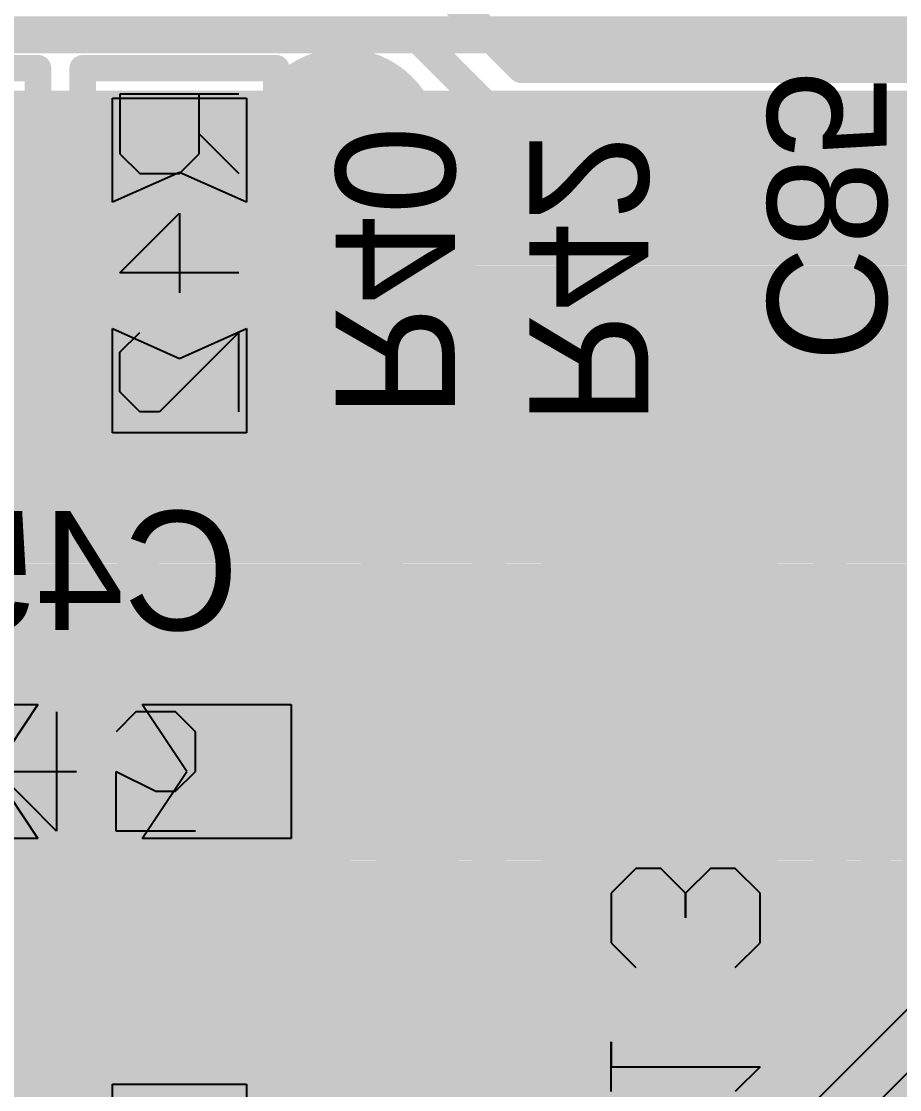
# Model space of a CAD drawing. Header units: millimetres. Extents: x 0.11 to 5.67, y 0.55 to 4.24.
# Drawn here: x 1.3263 to 1.5586, y 2.7771 to 3.0596 of the extents above; entities that cross this region are included whole.
import ezdxf

# ---------------------------------------------------------------- set-up
doc = ezdxf.new("R2010")
doc.units = ezdxf.units.MM
doc.header["$MEASUREMENT"] = 0
for name, color, linetype in [('BottomLayer', 5, 'Continuous'), ('BottomOverlay', 54, 'Continuous'), ('BottomPaste', 16, 'Continuous'), ('BottomSolder', 6, 'Continuous'), ('InternalPlane2', 16, 'Continuous'), ('Mechanical3', 76, 'Continuous'), ('MultiLayer', 9, 'Continuous'), ('TopLayer', 1, 'Continuous'), ('ViaHoleLayer', 16, 'Continuous')]:
    doc.layers.add(name, color=color, linetype=linetype)

# ---------------------------------------------------------------- blocks, each defined once
blk = doc.blocks.new('SMA_B_76')
at = {"layer": 'BottomLayer', "const_width": 0.01722}
for points in [[(-0.11737, 0.01722, 1), (-0.10015, 0.01722, 1)], [(-0.06521, 0.01722, 1), (-0.04798, 0.01722, 1)], [(0.04405, 0.01722, 1), (0.06127, 0.01722, 1)], [(0.09621, 0.01722, 1), (0.11343, 0.01722, 1)], [(-0.11737, -0.01722, 1), (-0.10015, -0.01722, 1)], [(0.04405, -0.01722, 1), (0.06127, -0.01722, 1)], [(0.09621, -0.01722, 1), (0.11343, -0.01722, 1)], [(-0.06521, -0.01722, 1), (-0.04798, -0.01722, 1)]]:
    blk.add_lwpolyline(points, format="xyb", close=True, dxfattribs=at)
at = {"layer": 'BottomLayer'}
for points in [[(-0.05659, 0.03445), (-0.10876, 0.03445), (-0.05659, -0.03445), (-0.10876, -0.03445)], [(0.10482, 0.03445), (0.05266, 0.03445), (0.10482, -0.03445), (0.05266, -0.03445)], [(-0.03937, 0.01722), (-0.12598, 0.01722), (-0.03937, -0.01722), (-0.12598, -0.01722)], [(0.12205, 0.01722), (0.03543, 0.01722), (0.12205, -0.01722), (0.03543, -0.01722)]]:
    blk.add_solid(points, dxfattribs=at)
at = {"layer": 'BottomOverlay'}
for points, const_width in [([(-0.1063, 0.05709), (-0.1063, 0.04626)], 0.00787), ([(-0.1063, 0.05709), (0.10236, 0.05709)], 0.00787), ([(0.10236, 0.05709), (0.10236, 0.04626)], 0.00787), ([(-0.02697, 0.035), (-0.02697, -0.035)], 0.005), ([(0.02303, 0.035), (-0.02697, 0)], 0.005), ([(0.02303, 0.035), (0.02303, -0.035)], 0.005), ([(-0.02697, 0), (0.02303, -0.035)], 0.005), ([(-0.1063, -0.04626), (-0.1063, -0.05709)], 0.00787), ([(0.10236, -0.04626), (0.10236, -0.05709)], 0.00787), ([(-0.1063, -0.05709), (0.10236, -0.05709)], 0.00787)]:
    blk.add_lwpolyline(points, dxfattribs=dict(at, const_width=const_width))
for points, const_width in [([(-0.10827, 0.05709, 1), (-0.10433, 0.05709, 1)], 0.00394), ([(-0.10827, 0.05709, 1), (-0.10433, 0.05709, 1)], 0.00394), ([(0.10039, 0.05709, 1), (0.10433, 0.05709, 1)], 0.00394), ([(0.10039, 0.05709, 1), (0.10433, 0.05709, 1)], 0.00394), ([(-0.10827, 0.04626, 1), (-0.10433, 0.04626, 1)], 0.00394), ([(0.10039, 0.04626, 1), (0.10433, 0.04626, 1)], 0.00394), ([(-0.02822, 0.035, 1), (-0.02572, 0.035, 1)], 0.0025), ([(0.02178, 0.035, 1), (0.02428, 0.035, 1)], 0.0025), ([(0.02178, 0.035, 1), (0.02428, 0.035, 1)], 0.0025), ([(-0.02822, 0, 1), (-0.02572, 0, 1)], 0.0025), ([(-0.02822, 0, 1), (-0.02572, 0, 1)], 0.0025), ([(-0.02822, -0.035, 1), (-0.02572, -0.035, 1)], 0.0025), ([(0.02178, -0.035, 1), (0.02428, -0.035, 1)], 0.0025), ([(0.02178, -0.035, 1), (0.02428, -0.035, 1)], 0.0025), ([(-0.10827, -0.04626, 1), (-0.10433, -0.04626, 1)], 0.00394), ([(0.10039, -0.04626, 1), (0.10433, -0.04626, 1)], 0.00394), ([(-0.10827, -0.05709, 1), (-0.10433, -0.05709, 1)], 0.00394), ([(-0.10827, -0.05709, 1), (-0.10433, -0.05709, 1)], 0.00394), ([(0.10039, -0.05709, 1), (0.10433, -0.05709, 1)], 0.00394), ([(0.10039, -0.05709, 1), (0.10433, -0.05709, 1)], 0.00394)]:
    blk.add_lwpolyline(points, format="xyb", close=True, dxfattribs=dict(at, const_width=const_width))
at = {"layer": 'BottomPaste', "const_width": 0.01722}
for points in [[(-0.11737, 0.01722, 1), (-0.10015, 0.01722, 1)], [(-0.06521, 0.01722, 1), (-0.04798, 0.01722, 1)], [(0.04405, 0.01722, 1), (0.06127, 0.01722, 1)], [(0.09621, 0.01722, 1), (0.11343, 0.01722, 1)], [(-0.11737, -0.01722, 1), (-0.10015, -0.01722, 1)], [(0.04405, -0.01722, 1), (0.06127, -0.01722, 1)], [(0.09621, -0.01722, 1), (0.11343, -0.01722, 1)], [(-0.06521, -0.01722, 1), (-0.04798, -0.01722, 1)]]:
    blk.add_lwpolyline(points, format="xyb", close=True, dxfattribs=at)
at = {"layer": 'BottomPaste'}
for points in [[(-0.05659, 0.03445), (-0.10876, 0.03445), (-0.05659, -0.03445), (-0.10876, -0.03445)], [(0.10482, 0.03445), (0.05266, 0.03445), (0.10482, -0.03445), (0.05266, -0.03445)], [(-0.03937, 0.01722), (-0.12598, 0.01722), (-0.03937, -0.01722), (-0.12598, -0.01722)], [(0.12205, 0.01722), (0.03543, 0.01722), (0.12205, -0.01722), (0.03543, -0.01722)]]:
    blk.add_solid(points, dxfattribs=at)
at = {"layer": 'BottomSolder', "const_width": 0.01919}
for points in [[(-0.11836, 0.01722, 1), (-0.09916, 0.01722, 1)], [(-0.06619, 0.01722, 1), (-0.047, 0.01722, 1)], [(0.04306, 0.01722, 1), (0.06225, 0.01722, 1)], [(0.09523, 0.01722, 1), (0.11442, 0.01722, 1)], [(-0.11836, -0.01722, 1), (-0.09916, -0.01722, 1)], [(-0.06619, -0.01722, 1), (-0.047, -0.01722, 1)], [(0.04306, -0.01722, 1), (0.06225, -0.01722, 1)], [(0.09523, -0.01722, 1), (0.11442, -0.01722, 1)]]:
    blk.add_lwpolyline(points, format="xyb", close=True, dxfattribs=at)
at = {"layer": 'BottomSolder'}
for points in [[(-0.05659, 0.03642), (-0.10876, 0.03642), (-0.05659, -0.03642), (-0.10876, -0.03642)], [(0.10482, 0.03642), (0.05266, 0.03642), (0.10482, -0.03642), (0.05266, -0.03642)], [(-0.0374, 0.01722), (-0.12795, 0.01722), (-0.0374, -0.01722), (-0.12795, -0.01722)], [(0.12402, 0.01722), (0.03346, 0.01722), (0.12402, -0.01722), (0.03346, -0.01722)]]:
    blk.add_solid(points, dxfattribs=at)
at = {"layer": 'Mechanical3'}
for p, q in [((-0.10039, -0.00032), (-0.08727, 0.0128)), ((-0.08727, 0.0128), (-0.07416, -0.00032)), ((-0.06104, -0.02656), (-0.06104, 0.0128)), ((-0.06104, 0.0128), (-0.04136, 0.0128)), ((-0.04136, 0.0128), (-0.0348, 0.00624)), ((-0.02168, 0.0128), (-0.00856, 0.0128)), ((-0.00856, 0.0128), (-0.01512, 0.0128)), ((-0.01512, 0.0128), (-0.01512, -0.02656)), ((0.01768, 0.0128), (0.01112, 0.00624)), ((0.0308, 0.0128), (0.01768, 0.0128)), ((0.03736, 0.00624), (0.0308, 0.0128)), ((-0.0348, 0.00624), (-0.0348, -0.02)), ((0.03736, -0.00032), (0.03736, 0.00624)), ((-0.10039, -0.02656), (-0.10039, -0.00032)), ((-0.07416, -0.00032), (-0.07416, -0.02656)), ((0.0308, -0.00688), (0.03736, -0.00032)), ((0.0308, -0.00688), (0.02424, -0.00688)), ((0.02424, -0.00688), (0.0308, -0.00688)), ((0.03736, -0.01344), (0.0308, -0.00688)), ((0.03736, -0.02), (0.03736, -0.01344)), ((-0.0348, -0.02), (-0.04136, -0.02656)), ((-0.01512, -0.02656), (-0.02168, -0.02)), ((0.01112, -0.02), (0.01768, -0.02656)), ((0.0308, -0.02656), (0.03736, -0.02)), ((-0.04136, -0.02656), (-0.06104, -0.02656)), ((0.01768, -0.02656), (0.0308, -0.02656))]:
    blk.add_line(p, q, dxfattribs=at)
blk = doc.blocks.new('RC0603_B_133')
at = {"layer": 'BottomLayer'}
for points in [[(-0.04429, -0.01772), (-0.01673, -0.01772), (-0.04429, 0.01772), (-0.01673, 0.01772)], [(0.04427, 0.01772), (0.01671, 0.01772), (0.04427, -0.01772), (0.01671, -0.01772)]]:
    blk.add_solid(points, dxfattribs=at)
at = {"layer": 'BottomOverlay', "const_width": 0.00701}
for points in [[(-0.05217, 0.02559), (-0.05217, -0.02559)], [(-0.05217, 0.02559), (0.05217, 0.02559)], [(0.05217, 0.02559), (0.05217, -0.02559)], [(-0.05217, -0.02559), (0.05217, -0.02559)]]:
    blk.add_lwpolyline(points, dxfattribs=at)
at = {"layer": 'BottomOverlay', "const_width": 0.0035}
for points in [[(-0.05392, 0.02559, 1), (-0.05041, 0.02559, 1)], [(-0.05392, 0.02559, 1), (-0.05041, 0.02559, 1)], [(0.05041, 0.02559, 1), (0.05392, 0.02559, 1)], [(0.05041, 0.02559, 1), (0.05392, 0.02559, 1)], [(-0.05392, -0.02559, 1), (-0.05041, -0.02559, 1)], [(-0.05392, -0.02559, 1), (-0.05041, -0.02559, 1)], [(0.05041, -0.02559, 1), (0.05392, -0.02559, 1)], [(0.05041, -0.02559, 1), (0.05392, -0.02559, 1)]]:
    blk.add_lwpolyline(points, format="xyb", close=True, dxfattribs=at)
at = {"layer": 'BottomPaste'}
for p, q in [((-0.04429, -0.01772), (-0.04429, 0.01772)), ((-0.04429, 0.01772), (-0.01673, 0.01772)), ((-0.01673, 0.01772), (-0.02461, 0)), ((0.02458, 0), (0.01671, 0.01772)), ((0.01671, 0.01772), (0.04427, 0.01772)), ((0.04427, 0.01772), (0.04427, -0.01772)), ((-0.02461, 0), (-0.01673, -0.01772)), ((0.01671, -0.01772), (0.02458, 0)), ((-0.01673, -0.01772), (-0.04429, -0.01772)), ((0.04427, -0.01772), (0.01671, -0.01772))]:
    blk.add_line(p, q, dxfattribs=at)
at = {"layer": 'BottomSolder'}
for points in [[(-0.04626, -0.01969), (-0.01476, -0.01969), (-0.04626, 0.01969), (-0.01476, 0.01969)], [(0.04624, 0.01969), (0.01474, 0.01969), (0.04624, -0.01969), (0.01474, -0.01969)]]:
    blk.add_solid(points, dxfattribs=at)
at = {"layer": 'Mechanical3'}
for p, q in [((-0.04528, 0.01575), (-0.04528, -0.01574)), ((-0.03478, 0.00525), (-0.02429, 0.01575)), ((0.00195, 0.01575), (0.00195, -0.01574)), ((0.02294, 0.01575), (0.0177, 0.0105)), ((0.03344, 0.01575), (0.02294, 0.01575)), ((0.03869, 0.0105), (0.03344, 0.01575)), ((0.03869, 0.00525), (0.03869, 0.0105)), ((-0.02953, 0.00525), (-0.04528, 0.00525)), ((-0.02429, 0.00001), (-0.02953, 0.00525)), ((0.03344, 0.00001), (0.03869, 0.00525)), ((-0.02429, -0.01049), (-0.02429, 0.00001)), ((0.00195, -0.01574), (-0.01379, 0.00001)), ((-0.01379, 0.00001), (0.0072, 0.00001)), ((0.03344, 0.00001), (0.02819, 0.00001)), ((0.02819, 0.00001), (0.03344, 0.00001)), ((0.03869, -0.00524), (0.03344, 0.00001)), ((0.03869, -0.01049), (0.03869, -0.00524)), ((-0.02953, -0.01574), (-0.02429, -0.01049)), ((0.0177, -0.01049), (0.02294, -0.01574)), ((0.03344, -0.01574), (0.03869, -0.01049)), ((-0.04528, -0.01574), (-0.02953, -0.01574)), ((0.02294, -0.01574), (0.03344, -0.01574))]:
    blk.add_line(p, q, dxfattribs=at)
blk = doc.blocks.new('RC0603_B_134')
at = {"layer": 'BottomLayer'}
for points in [[(-0.04429, -0.01772), (-0.01673, -0.01772), (-0.04429, 0.01772), (-0.01673, 0.01772)], [(0.04427, 0.01772), (0.01671, 0.01772), (0.04427, -0.01772), (0.01671, -0.01772)]]:
    blk.add_solid(points, dxfattribs=at)
at = {"layer": 'BottomOverlay', "const_width": 0.00701}
for points in [[(-0.05217, -0.02559), (-0.05217, 0.02559)], [(0.05217, 0.02559), (-0.05217, 0.02559)], [(0.05217, -0.02559), (0.05217, 0.02559)], [(0.05217, -0.02559), (-0.05217, -0.02559)]]:
    blk.add_lwpolyline(points, dxfattribs=at)
at = {"layer": 'BottomOverlay', "const_width": 0.0035}
for points in [[(-0.05392, 0.02559, 1), (-0.05041, 0.02559, 1)], [(-0.05392, 0.02559, 1), (-0.05041, 0.02559, 1)], [(0.05041, 0.02559, 1), (0.05392, 0.02559, 1)], [(0.05041, 0.02559, 1), (0.05392, 0.02559, 1)], [(-0.05392, -0.02559, 1), (-0.05041, -0.02559, 1)], [(-0.05392, -0.02559, 1), (-0.05041, -0.02559, 1)], [(0.05041, -0.02559, 1), (0.05392, -0.02559, 1)], [(0.05041, -0.02559, 1), (0.05392, -0.02559, 1)]]:
    blk.add_lwpolyline(points, format="xyb", close=True, dxfattribs=at)
at = {"layer": 'BottomPaste'}
for p, q in [((-0.04429, -0.01772), (-0.04429, 0.01772)), ((-0.04429, 0.01772), (-0.01673, 0.01772)), ((-0.01673, 0.01772), (-0.02461, 0)), ((0.02458, 0), (0.01671, 0.01772)), ((0.01671, 0.01772), (0.04427, 0.01772)), ((0.04427, 0.01772), (0.04427, -0.01772)), ((-0.02461, 0), (-0.01673, -0.01772)), ((0.01671, -0.01772), (0.02458, 0)), ((-0.01673, -0.01772), (-0.04429, -0.01772)), ((0.04427, -0.01772), (0.01671, -0.01772))]:
    blk.add_line(p, q, dxfattribs=at)
at = {"layer": 'BottomSolder'}
for points in [[(-0.04626, -0.01969), (-0.01476, -0.01969), (-0.04626, 0.01969), (-0.01476, 0.01969)], [(0.04624, 0.01969), (0.01474, 0.01969), (0.04624, -0.01969), (0.01474, -0.01969)]]:
    blk.add_solid(points, dxfattribs=at)
at = {"layer": 'Mechanical3'}
for p, q in [((-0.04528, 0.01575), (-0.04528, -0.01574)), ((-0.03478, 0.00525), (-0.02429, 0.01575)), ((0.00195, 0.01575), (0.00195, -0.01574)), ((0.03869, 0.01575), (0.0177, 0.01575)), ((0.0177, 0.01575), (0.03869, -0.00524)), ((-0.02953, 0.00525), (-0.04528, 0.00525)), ((-0.02429, 0.00001), (-0.02953, 0.00525)), ((-0.02429, -0.01049), (-0.02429, 0.00001)), ((0.00195, -0.01574), (-0.01379, 0.00001)), ((-0.01379, 0.00001), (0.0072, 0.00001)), ((0.03869, -0.00524), (0.03869, -0.01049)), ((-0.02953, -0.01574), (-0.02429, -0.01049)), ((0.02294, -0.01574), (0.0177, -0.01049)), ((0.03869, -0.01049), (0.03344, -0.01574)), ((-0.04528, -0.01574), (-0.02953, -0.01574)), ((0.03344, -0.01574), (0.02294, -0.01574))]:
    blk.add_line(p, q, dxfattribs=at)
blk = doc.blocks.new('RC0603_B_135')
at = {"layer": 'BottomLayer'}
for points in [[(-0.04429, -0.01772), (-0.01673, -0.01772), (-0.04429, 0.01772), (-0.01673, 0.01772)], [(0.04427, 0.01772), (0.01671, 0.01772), (0.04427, -0.01772), (0.01671, -0.01772)]]:
    blk.add_solid(points, dxfattribs=at)
at = {"layer": 'BottomOverlay', "const_width": 0.00701}
for points in [[(-0.05217, -0.02559), (-0.05217, 0.02559)], [(0.05217, 0.02559), (-0.05217, 0.02559)], [(0.05217, -0.02559), (0.05217, 0.02559)], [(0.05217, -0.02559), (-0.05217, -0.02559)]]:
    blk.add_lwpolyline(points, dxfattribs=at)
at = {"layer": 'BottomOverlay', "const_width": 0.0035}
for points in [[(-0.05392, 0.02559, 1), (-0.05041, 0.02559, 1)], [(-0.05392, 0.02559, 1), (-0.05041, 0.02559, 1)], [(0.05041, 0.02559, 1), (0.05392, 0.02559, 1)], [(0.05041, 0.02559, 1), (0.05392, 0.02559, 1)], [(-0.05392, -0.02559, 1), (-0.05041, -0.02559, 1)], [(-0.05392, -0.02559, 1), (-0.05041, -0.02559, 1)], [(0.05041, -0.02559, 1), (0.05392, -0.02559, 1)], [(0.05041, -0.02559, 1), (0.05392, -0.02559, 1)]]:
    blk.add_lwpolyline(points, format="xyb", close=True, dxfattribs=at)
at = {"layer": 'BottomPaste'}
for p, q in [((-0.04429, -0.01772), (-0.04429, 0.01772)), ((-0.04429, 0.01772), (-0.01673, 0.01772)), ((-0.01673, 0.01772), (-0.02461, 0)), ((0.02458, 0), (0.01671, 0.01772)), ((0.01671, 0.01772), (0.04427, 0.01772)), ((0.04427, 0.01772), (0.04427, -0.01772)), ((-0.02461, 0), (-0.01673, -0.01772)), ((0.01671, -0.01772), (0.02458, 0)), ((-0.01673, -0.01772), (-0.04429, -0.01772)), ((0.04427, -0.01772), (0.01671, -0.01772))]:
    blk.add_line(p, q, dxfattribs=at)
at = {"layer": 'BottomSolder'}
for points in [[(-0.04626, -0.01969), (-0.01476, -0.01969), (-0.04626, 0.01969), (-0.01476, 0.01969)], [(0.04624, 0.01969), (0.01474, 0.01969), (0.04624, -0.01969), (0.01474, -0.01969)]]:
    blk.add_solid(points, dxfattribs=at)
at = {"layer": 'Mechanical3'}
for p, q in [((-0.04528, 0.01575), (-0.04528, -0.01574)), ((-0.03478, 0.00525), (-0.02429, 0.01575)), ((0.00195, 0.01575), (0.00195, -0.01574)), ((0.0177, 0.01575), (0.02819, 0.01575)), ((0.02819, 0.01575), (0.02294, 0.01575)), ((0.02294, 0.01575), (0.02294, -0.01574)), ((-0.02953, 0.00525), (-0.04528, 0.00525)), ((-0.02429, 0.00001), (-0.02953, 0.00525)), ((-0.02429, -0.01049), (-0.02429, 0.00001)), ((0.00195, -0.01574), (-0.01379, 0.00001)), ((-0.01379, 0.00001), (0.0072, 0.00001)), ((-0.02953, -0.01574), (-0.02429, -0.01049)), ((0.02294, -0.01574), (0.0177, -0.01049)), ((-0.04528, -0.01574), (-0.02953, -0.01574))]:
    blk.add_line(p, q, dxfattribs=at)
blk = doc.blocks.new('RC0603_B_136')
at = {"layer": 'BottomLayer'}
for points in [[(-0.04429, -0.01772), (-0.01673, -0.01772), (-0.04429, 0.01772), (-0.01673, 0.01772)], [(0.04427, 0.01772), (0.01671, 0.01772), (0.04427, -0.01772), (0.01671, -0.01772)]]:
    blk.add_solid(points, dxfattribs=at)
at = {"layer": 'BottomOverlay', "const_width": 0.00701}
for points in [[(-0.05217, 0.02559), (-0.05217, -0.02559)], [(-0.05217, 0.02559), (0.05217, 0.02559)], [(0.05217, 0.02559), (0.05217, -0.02559)], [(-0.05217, -0.02559), (0.05217, -0.02559)]]:
    blk.add_lwpolyline(points, dxfattribs=at)
at = {"layer": 'BottomOverlay', "const_width": 0.0035}
for points in [[(-0.05392, 0.02559, 1), (-0.05041, 0.02559, 1)], [(-0.05392, 0.02559, 1), (-0.05041, 0.02559, 1)], [(0.05041, 0.02559, 1), (0.05392, 0.02559, 1)], [(0.05041, 0.02559, 1), (0.05392, 0.02559, 1)], [(-0.05392, -0.02559, 1), (-0.05041, -0.02559, 1)], [(-0.05392, -0.02559, 1), (-0.05041, -0.02559, 1)], [(0.05041, -0.02559, 1), (0.05392, -0.02559, 1)], [(0.05041, -0.02559, 1), (0.05392, -0.02559, 1)]]:
    blk.add_lwpolyline(points, format="xyb", close=True, dxfattribs=at)
at = {"layer": 'BottomPaste'}
for p, q in [((-0.04429, -0.01772), (-0.04429, 0.01772)), ((-0.04429, 0.01772), (-0.01673, 0.01772)), ((-0.01673, 0.01772), (-0.02461, 0)), ((0.02458, 0), (0.01671, 0.01772)), ((0.01671, 0.01772), (0.04427, 0.01772)), ((0.04427, 0.01772), (0.04427, -0.01772)), ((-0.02461, 0), (-0.01673, -0.01772)), ((0.01671, -0.01772), (0.02458, 0)), ((-0.01673, -0.01772), (-0.04429, -0.01772)), ((0.04427, -0.01772), (0.01671, -0.01772))]:
    blk.add_line(p, q, dxfattribs=at)
at = {"layer": 'BottomSolder'}
for points in [[(-0.04626, -0.01969), (-0.01476, -0.01969), (-0.04626, 0.01969), (-0.01476, 0.01969)], [(0.04624, 0.01969), (0.01474, 0.01969), (0.04624, -0.01969), (0.01474, -0.01969)]]:
    blk.add_solid(points, dxfattribs=at)
at = {"layer": 'Mechanical3'}
for p, q in [((-0.04528, 0.01575), (-0.04528, -0.01574)), ((-0.03478, 0.00525), (-0.02429, 0.01575)), ((0.00195, 0.01575), (0.00195, -0.01574)), ((0.02294, 0.01575), (0.0177, 0.0105)), ((0.03344, 0.01575), (0.02294, 0.01575)), ((0.03869, 0.0105), (0.03344, 0.01575)), ((0.0177, 0.0105), (0.0177, -0.01049)), ((0.03869, -0.01049), (0.03869, 0.0105)), ((-0.02953, 0.00525), (-0.04528, 0.00525)), ((-0.02429, 0.00001), (-0.02953, 0.00525)), ((-0.02429, -0.01049), (-0.02429, 0.00001)), ((0.00195, -0.01574), (-0.01379, 0.00001)), ((-0.01379, 0.00001), (0.0072, 0.00001)), ((-0.02953, -0.01574), (-0.02429, -0.01049)), ((0.0177, -0.01049), (0.02294, -0.01574)), ((0.03344, -0.01574), (0.03869, -0.01049)), ((-0.04528, -0.01574), (-0.02953, -0.01574)), ((0.02294, -0.01574), (0.03344, -0.01574))]:
    blk.add_line(p, q, dxfattribs=at)
blk = doc.blocks.new('CC0603_B_235')
at = {"layer": 'BottomLayer'}
for points in [[(-0.05315, -0.01772), (-0.01378, -0.01772), (-0.05315, 0.01772), (-0.01378, 0.01772)], [(0.05315, 0.01772), (0.01378, 0.01772), (0.05315, -0.01772), (0.01378, -0.01772)]]:
    blk.add_solid(points, dxfattribs=at)
at = {"layer": 'BottomOverlay', "const_width": 0.00701}
for points in [[(-0.06031, -0.02558, -0.201181), (-0.06035, 0.02547)], [(0.06042, 0.02547, -0.201181), (0.06038, -0.02558)]]:
    blk.add_lwpolyline(points, format="xyb", dxfattribs=at)
at = {"layer": 'BottomOverlay', "const_width": 0.0035}
for points in [[(-0.0621, 0.02547, 1), (-0.0586, 0.02547, 1)], [(-0.06172, 0.0255, 1), (-0.05821, 0.0255, 1)], [(0.05828, 0.0255, 1), (0.06179, 0.0255, 1)], [(0.05867, 0.02547, 1), (0.06217, 0.02547, 1)], [(-0.06206, -0.02558, 1), (-0.05856, -0.02558, 1)], [(-0.06179, -0.02559, 1), (-0.05829, -0.02559, 1)], [(0.05829, -0.02559, 1), (0.06179, -0.02559, 1)], [(0.05863, -0.02558, 1), (0.06213, -0.02558, 1)]]:
    blk.add_lwpolyline(points, format="xyb", close=True, dxfattribs=at)
at = {"layer": 'BottomOverlay', "const_width": 0.00701}
for points in [[(-0.05996, 0.0255), (0.06004, 0.0255)], [(-0.06004, -0.02559), (0.06004, -0.02559)]]:
    blk.add_lwpolyline(points, dxfattribs=at)
at = {"layer": 'BottomPaste'}
for p, q in [((-0.05315, -0.01772), (-0.05315, 0.01772)), ((-0.05315, 0.01772), (-0.01378, 0.01772)), ((-0.01378, 0.01772), (-0.02559, 0)), ((0.02559, 0), (0.01378, 0.01772)), ((0.01378, 0.01772), (0.05315, 0.01772)), ((0.05315, 0.01772), (0.05315, -0.01772)), ((-0.02559, 0), (-0.01378, -0.01772)), ((0.01378, -0.01772), (0.02559, 0)), ((-0.01378, -0.01772), (-0.05315, -0.01772)), ((0.05315, -0.01772), (0.01378, -0.01772))]:
    blk.add_line(p, q, dxfattribs=at)
at = {"layer": 'BottomSolder'}
for points in [[(-0.05512, -0.01969), (-0.01181, -0.01969), (-0.05512, 0.01969), (-0.01181, 0.01969)], [(0.05512, 0.01969), (0.01181, 0.01969), (0.05512, -0.01969), (0.01181, -0.01969)]]:
    blk.add_solid(points, dxfattribs=at)
at = {"layer": 'Mechanical3'}
for p, q in [((-0.0561, 0.0105), (-0.05085, 0.01575)), ((-0.05085, 0.01575), (-0.04036, 0.01575)), ((-0.04036, 0.01575), (-0.03511, 0.0105)), ((-0.00887, 0.01575), (-0.00887, -0.01574)), ((0.01212, 0.01575), (0.00687, 0.0105)), ((0.02261, 0.01575), (0.01212, 0.01575)), ((0.02786, 0.0105), (0.02261, 0.01575)), ((-0.0561, -0.01049), (-0.0561, 0.0105)), ((0.02786, 0.00001), (0.02786, 0.0105)), ((-0.00887, -0.01574), (-0.02462, 0.00001)), ((-0.02462, 0.00001), (-0.00363, 0.00001)), ((0.00687, -0.01574), (0.00687, 0.00001)), ((0.00687, 0.00001), (0.01736, -0.00524)), ((0.02261, -0.00524), (0.02786, 0.00001)), ((0.01736, -0.00524), (0.02261, -0.00524)), ((-0.05085, -0.01574), (-0.0561, -0.01049)), ((-0.03511, -0.01049), (-0.04036, -0.01574)), ((-0.04036, -0.01574), (-0.05085, -0.01574)), ((0.02786, -0.01574), (0.00687, -0.01574))]:
    blk.add_line(p, q, dxfattribs=at)

msp = doc.modelspace()

# ---------------------------------------------------------------- linework, layer by layer
at = {"layer": 'BottomLayer'}
for points, const_width in [([(1.43701, 3.0689), (1.45866, 3.04724)], 0.00787), ([(0.99803, 3.05512), (1.4313, 3.05512)], 0.00787), ([(1.4313, 3.05512), (1.45295, 3.03346)], 0.00787), ([(1.45866, 3.04724), (1.66142, 3.04724)], 0.00787), ([(1.33661, 3.01181), (1.33661, 3.0374)], 0.00787), ([(1.33858, 3.01181), (1.33858, 3.0374)], 0.00787), ([(1.39764, 3.0374), (1.42396, 3.0374)], 0.00787), ([(1.39764, 3.01181), (1.39764, 3.0374)], 0.00787), ([(1.42396, 3.0374), (1.44043, 3.02094)], 0.00787), ([(1.36811, 3.02559), (1.3686, 3.02608)], 0.01969), ([(1.3686, 3.02608), (1.41093, 3.02608)], 0.01969), ([(1.41093, 3.02608), (1.41142, 3.02657)], 0.01969), ([(1.45295, 3.03346), (1.65571, 3.03346)], 0.00787), ([(1.39764, 3.0305), (1.43086, 3.0305)], 0.00787), ([(1.34252, 3.02559), (1.36811, 3.02559)], 0.00787), ([(1.36811, 3.02559), (1.3937, 3.02559)], 0.00787), ([(1.39764, 3.02263), (1.43873, 3.02263)], 0.00787), ([(1.43262, 3.01181), (1.4411, 3.02029)], 0.00787), ([(1.43996, 2.99409), (1.46555, 3.01969)], 0.00787), ([(1.46555, 3.01969), (1.65, 3.01969)], 0.00787), ([(1.39764, 3.01476), (1.43557, 3.01476)], 0.00787), ([(1.39764, 3.01181), (1.43262, 3.01181)], 0.00787), ([(1.40551, 2.9252), (1.48622, 3.00591)], 0.00787), ([(1.48622, 3.00591), (1.64429, 3.00591)], 0.00787), ([(1.28073, 2.99409), (1.43996, 2.99409)], 0.00787), ([(1.41804, 2.91267), (1.49356, 2.98819)], 0.00787), ([(1.49356, 2.98819), (1.63696, 2.98819)], 0.00787), ([(1.48863, 2.98326), (1.64189, 2.98326)], 0.00787), ([(1.48076, 2.97539), (1.64976, 2.97539)], 0.00787), ([(1.30513, 2.96458), (1.3681, 2.96458)], 0.01969), ([(1.3681, 2.96458), (1.36811, 2.96459)], 0.01969), ([(1.47288, 2.96751), (1.65763, 2.96751)], 0.00787), ([(1.46501, 2.95964), (1.66551, 2.95964)], 0.00787), ([(1.45713, 2.95176), (1.58071, 2.95176)], 0.00787), ([(1.44926, 2.94389), (1.58071, 2.94389)], 0.00787), ([(1.44139, 2.93602), (1.58071, 2.93602)], 0.00787), ([(1.47785, 2.93406), (1.5123, 2.93406)], 0.00787), ([(1.43351, 2.92814), (1.45964, 2.92814)], 0.00787), ([(1.53052, 2.92814), (1.58071, 2.92814)], 0.00787), ([(1.34547, 2.90453), (1.36614, 2.9252)], 0.00787), ([(1.36614, 2.9252), (1.40551, 2.9252)], 0.00787), ([(1.42564, 2.92027), (1.45207, 2.92027)], 0.00787), ([(1.53809, 2.92027), (1.58071, 2.92027)], 0.00787), ([(1.41776, 2.91239), (1.44829, 2.91239)], 0.00787), ([(1.54187, 2.91239), (1.58071, 2.91239)], 0.00787), ([(1.36319, 2.89719), (1.37348, 2.90748)], 0.00787), ([(1.37348, 2.90748), (1.40551, 2.90748)], 0.00787), ([(1.34547, 2.81496), (1.34547, 2.90453)], 0.00787), ([(1.37052, 2.90452), (1.44689, 2.90452)], 0.00787), ([(1.54327, 2.90452), (1.58071, 2.90452)], 0.00787), ([(1.44685, 2.85089), (1.44685, 2.90305)], 0.00787), ([(1.54331, 2.90059), (1.55906, 2.90059)], 0.00787), ([(1.36319, 2.89075), (1.36319, 2.89719)], 0.00787), ([(1.36319, 2.89665), (1.44685, 2.89665)], 0.00787), ([(1.36319, 2.89075), (1.40945, 2.89075)], 0.00787), ([(1.40945, 2.83169), (1.40945, 2.89075)], 0.00787), ([(1.40945, 2.88877), (1.44685, 2.88877)], 0.00787), ([(1.37795, 2.86122), (1.37795, 2.88681)], 0.00787), ([(1.49508, 2.87697), (1.55906, 2.87697)], 0.01969), ([(1.55906, 2.87697), (1.58415, 2.85187)], 0.01969), ([(1.40945, 2.8809), (1.44685, 2.8809)], 0.00787), ([(1.40945, 2.87302), (1.44685, 2.87302)], 0.00787), ([(1.37795, 2.86122), (1.37844, 2.86171)], 0.01969), ([(1.37844, 2.86171), (1.42766, 2.86171)], 0.01969), ([(1.42766, 2.86171), (1.42815, 2.8622)], 0.01969), ([(1.40945, 2.86515), (1.44685, 2.86515)], 0.00787), ([(1.37795, 2.86122), (1.40551, 2.86122)], 0.00787), ([(1.37795, 2.83563), (1.37795, 2.86122)], 0.00787), ([(1.40945, 2.85728), (1.44685, 2.85728)], 0.00787), ([(1.54331, 2.85335), (1.54927, 2.85335)], 0.00787), ([(1.54927, 2.85335), (1.56745, 2.83517)], 0.00787), ([(1.40945, 2.8494), (1.44689, 2.8494)], 0.00787), ([(1.54327, 2.8494), (1.55321, 2.8494)], 0.00787), ([(1.40945, 2.84153), (1.4483, 2.84153)], 0.00787), ([(1.54186, 2.84153), (1.56109, 2.84153)], 0.00787), ([(1.40945, 2.83365), (1.45208, 2.83365)], 0.00787), ([(1.53808, 2.83365), (1.56896, 2.83365)], 0.00787), ([(1.36319, 2.82283), (1.36319, 2.83169)], 0.00787), ([(1.36319, 2.83169), (1.40945, 2.83169)], 0.00787), ([(1.36319, 2.82578), (1.45966, 2.82578)], 0.00787), ([(1.53049, 2.82578), (1.57684, 2.82578)], 0.00787), ([(1.36319, 2.82283), (1.39469, 2.82283)], 0.00787), ([(1.47785, 2.81988), (1.5123, 2.81988)], 0.00787), ([(1.40695, 2.81791), (1.58471, 2.81791)], 0.00787), ([(1.40721, 2.81765), (1.42788, 2.79698)], 0.00787), ([(1.34547, 2.81496), (1.35532, 2.80512)], 0.00787), ([(1.41483, 2.81003), (1.59258, 2.81003)], 0.00787), ([(1.35532, 2.80512), (1.39469, 2.80512)], 0.00787), ([(1.39469, 2.80512), (1.41535, 2.78445)], 0.00787), ([(1.4227, 2.80216), (1.64377, 2.80216)], 0.00787), ([(1.43009, 2.79428), (1.56594, 2.79428)], 0.00787), ([(1.43296, 2.78641), (1.56594, 2.78641)], 0.00787), ([(1.41535, 2.74902), (1.41535, 2.78445)], 0.00787), ([(1.43307, 2.74902), (1.43307, 2.78445)], 0.00787), ([(1.43307, 2.77854), (1.56594, 2.77854)], 0.00787)]:
    msp.add_lwpolyline(points, dxfattribs=dict(at, const_width=const_width))
for points, const_width in [([(1.42933, 3.05512, 1), (1.43327, 3.05512, 1)], 0.00394), ([(1.42933, 3.05512, 1), (1.43327, 3.05512, 1)], 0.00394), ([(1.45669, 3.04724, 1), (1.46063, 3.04724, 1)], 0.00394), ([(1.45669, 3.04724, 1), (1.46063, 3.04724, 1)], 0.00394), ([(1.33465, 3.0374, 1), (1.33858, 3.0374, 1)], 0.00394), ([(1.33661, 3.0374, 1), (1.34055, 3.0374, 1)], 0.00394), ([(1.39567, 3.0374, 1), (1.39961, 3.0374, 1)], 0.00394), ([(1.39567, 3.0374, 1), (1.39961, 3.0374, 1)], 0.00394), ([(1.42199, 3.0374, 1), (1.42593, 3.0374, 1)], 0.00394), ([(1.42199, 3.0374, 1), (1.42593, 3.0374, 1)], 0.00394), ([(1.40551, 3.02657, 1), (1.41732, 3.02657, 1)], 0.01181), ([(1.36319, 3.02559, 1), (1.37303, 3.02559, 1)], 0.00984), ([(1.36368, 3.02608, 1), (1.37352, 3.02608, 1)], 0.00984), ([(1.36368, 3.02608, 1), (1.37352, 3.02608, 1)], 0.00984), ([(1.406, 3.02608, 1), (1.41585, 3.02608, 1)], 0.00984), ([(1.406, 3.02608, 1), (1.41585, 3.02608, 1)], 0.00984), ([(1.4065, 3.02657, 1), (1.41634, 3.02657, 1)], 0.00984), ([(1.45099, 3.03346, 1), (1.45492, 3.03346, 1)], 0.00394), ([(1.45099, 3.03346, 1), (1.45492, 3.03346, 1)], 0.00394), ([(1.39567, 3.0305, 1), (1.39961, 3.0305, 1)], 0.00394), ([(1.42889, 3.0305, 1), (1.43283, 3.0305, 1)], 0.00394), ([(1.34055, 3.02559, 1), (1.34449, 3.02559, 1)], 0.00394), ([(1.36614, 3.02559, 1), (1.37008, 3.02559, 1)], 0.00394), ([(1.36614, 3.02559, 1), (1.37008, 3.02559, 1)], 0.00394), ([(1.39173, 3.02559, 1), (1.39567, 3.02559, 1)], 0.00394), ([(1.39567, 3.02263, 1), (1.39961, 3.02263, 1)], 0.00394), ([(1.43676, 3.02263, 1), (1.4407, 3.02263, 1)], 0.00394), ([(1.43846, 3.02094, 1), (1.44239, 3.02094, 1)], 0.00394), ([(1.43914, 3.02029, 1), (1.44307, 3.02029, 1)], 0.00394), ([(1.46358, 3.01969, 1), (1.46752, 3.01969, 1)], 0.00394), ([(1.46358, 3.01969, 1), (1.46752, 3.01969, 1)], 0.00394), ([(1.39567, 3.01476, 1), (1.39961, 3.01476, 1)], 0.00394), ([(1.4336, 3.01476, 1), (1.43754, 3.01476, 1)], 0.00394), ([(1.33465, 3.01181, 1), (1.33858, 3.01181, 1)], 0.00394), ([(1.33661, 3.01181, 1), (1.34055, 3.01181, 1)], 0.00394), ([(1.39567, 3.01181, 1), (1.39961, 3.01181, 1)], 0.00394), ([(1.39567, 3.01181, 1), (1.39961, 3.01181, 1)], 0.00394), ([(1.43065, 3.01181, 1), (1.43459, 3.01181, 1)], 0.00394), ([(1.43065, 3.01181, 1), (1.43459, 3.01181, 1)], 0.00394), ([(1.48425, 3.00591, 1), (1.48819, 3.00591, 1)], 0.00394), ([(1.48425, 3.00591, 1), (1.48819, 3.00591, 1)], 0.00394), ([(1.43799, 2.99409, 1), (1.44193, 2.99409, 1)], 0.00394), ([(1.43799, 2.99409, 1), (1.44193, 2.99409, 1)], 0.00394), ([(1.49159, 2.98819, 1), (1.49553, 2.98819, 1)], 0.00394), ([(1.49159, 2.98819, 1), (1.49553, 2.98819, 1)], 0.00394), ([(1.48666, 2.98326, 1), (1.4906, 2.98326, 1)], 0.00394), ([(1.47879, 2.97539, 1), (1.48272, 2.97539, 1)], 0.00394), ([(1.36318, 2.96458, 1), (1.37302, 2.96458, 1)], 0.00984), ([(1.36318, 2.96458, 1), (1.37302, 2.96458, 1)], 0.00984), ([(1.36319, 2.96459, 1), (1.37303, 2.96459, 1)], 0.00984), ([(1.47091, 2.96751, 1), (1.47485, 2.96751, 1)], 0.00394), ([(1.46304, 2.95964, 1), (1.46698, 2.95964, 1)], 0.00394), ([(1.45517, 2.95176, 1), (1.4591, 2.95176, 1)], 0.00394), ([(1.44729, 2.94389, 1), (1.45123, 2.94389, 1)], 0.00394), ([(1.43942, 2.93602, 1), (1.44335, 2.93602, 1)], 0.00394), ([(1.47589, 2.93406, 1), (1.47982, 2.93406, 1)], 0.00394), ([(1.47589, 2.93406, 1), (1.47982, 2.93406, 1)], 0.00394), ([(1.51033, 2.93406, 1), (1.51427, 2.93406, 1)], 0.00394), ([(1.51033, 2.93406, 1), (1.51427, 2.93406, 1)], 0.00394), ([(1.43154, 2.92814, 1), (1.43548, 2.92814, 1)], 0.00394), ([(1.45767, 2.92814, 1), (1.46161, 2.92814, 1)], 0.00394), ([(1.52855, 2.92814, 1), (1.53248, 2.92814, 1)], 0.00394), ([(1.36417, 2.9252, 1), (1.36811, 2.9252, 1)], 0.00394), ([(1.36417, 2.9252, 1), (1.36811, 2.9252, 1)], 0.00394), ([(1.40354, 2.9252, 1), (1.40748, 2.9252, 1)], 0.00394), ([(1.40354, 2.9252, 1), (1.40748, 2.9252, 1)], 0.00394), ([(1.42367, 2.92027, 1), (1.42761, 2.92027, 1)], 0.00394), ([(1.4501, 2.92027, 1), (1.45404, 2.92027, 1)], 0.00394), ([(1.53612, 2.92027, 1), (1.54006, 2.92027, 1)], 0.00394), ([(1.41579, 2.91239, 1), (1.41973, 2.91239, 1)], 0.00394), ([(1.41607, 2.91267, 1), (1.42001, 2.91267, 1)], 0.00394), ([(1.41607, 2.91267, 1), (1.42001, 2.91267, 1)], 0.00394), ([(1.41607, 2.91267, 1), (1.42001, 2.91267, 1)], 0.00394), ([(1.44632, 2.91239, 1), (1.45026, 2.91239, 1)], 0.00394), ([(1.5399, 2.91239, 1), (1.54383, 2.91239, 1)], 0.00394), ([(1.37151, 2.90748, 1), (1.37545, 2.90748, 1)], 0.00394), ([(1.37151, 2.90748, 1), (1.37545, 2.90748, 1)], 0.00394), ([(1.40354, 2.90748, 1), (1.40748, 2.90748, 1)], 0.00394), ([(1.40354, 2.90748, 1), (1.40748, 2.90748, 1)], 0.00394), ([(1.40354, 2.90748, 1), (1.40748, 2.90748, 1)], 0.00394), ([(1.3435, 2.90453, 1), (1.34744, 2.90453, 1)], 0.00394), ([(1.3435, 2.90453, 1), (1.34744, 2.90453, 1)], 0.00394), ([(1.36855, 2.90452, 1), (1.37249, 2.90452, 1)], 0.00394), ([(1.44492, 2.90452, 1), (1.44885, 2.90452, 1)], 0.00394), ([(1.5413, 2.90452, 1), (1.54524, 2.90452, 1)], 0.00394), ([(1.44488, 2.90305, 1), (1.44882, 2.90305, 1)], 0.00394), ([(1.44488, 2.90305, 1), (1.44882, 2.90305, 1)], 0.00394), ([(1.54134, 2.90305, 1), (1.54528, 2.90305, 1)], 0.00394), ([(1.54134, 2.90059, 1), (1.54528, 2.90059, 1)], 0.00394), ([(1.55709, 2.90059, 1), (1.56102, 2.90059, 1)], 0.00394), ([(1.55709, 2.90059, 1), (1.56102, 2.90059, 1)], 0.00394), ([(1.55709, 2.90059, 1), (1.56102, 2.90059, 1)], 0.00394), ([(1.36122, 2.89719, 1), (1.36516, 2.89719, 1)], 0.00394), ([(1.36122, 2.89719, 1), (1.36516, 2.89719, 1)], 0.00394), ([(1.36122, 2.89665, 1), (1.36516, 2.89665, 1)], 0.00394), ([(1.44488, 2.89665, 1), (1.44882, 2.89665, 1)], 0.00394), ([(1.36122, 2.89075, 1), (1.36516, 2.89075, 1)], 0.00394), ([(1.36122, 2.89075, 1), (1.36516, 2.89075, 1)], 0.00394), ([(1.40748, 2.89075, 1), (1.41142, 2.89075, 1)], 0.00394), ([(1.40748, 2.89075, 1), (1.41142, 2.89075, 1)], 0.00394), ([(1.40748, 2.88877, 1), (1.41142, 2.88877, 1)], 0.00394), ([(1.44488, 2.88877, 1), (1.44882, 2.88877, 1)], 0.00394), ([(1.37598, 2.88681, 1), (1.37992, 2.88681, 1)], 0.00394), ([(1.49016, 2.87697, 1), (1.5, 2.87697, 1)], 0.00984), ([(1.55413, 2.87697, 1), (1.56398, 2.87697, 1)], 0.00984), ([(1.55413, 2.87697, 1), (1.56398, 2.87697, 1)], 0.00984), ([(1.40748, 2.8809, 1), (1.41142, 2.8809, 1)], 0.00394), ([(1.44488, 2.8809, 1), (1.44882, 2.8809, 1)], 0.00394), ([(1.40748, 2.87302, 1), (1.41142, 2.87302, 1)], 0.00394), ([(1.44488, 2.87302, 1), (1.44882, 2.87302, 1)], 0.00394), ([(1.42224, 2.8622, 1), (1.43406, 2.8622, 1)], 0.01181), ([(1.37303, 2.86122, 1), (1.38287, 2.86122, 1)], 0.00984), ([(1.37352, 2.86171, 1), (1.38337, 2.86171, 1)], 0.00984), ([(1.37352, 2.86171, 1), (1.38337, 2.86171, 1)], 0.00984), ([(1.42274, 2.86171, 1), (1.43258, 2.86171, 1)], 0.00984), ([(1.42274, 2.86171, 1), (1.43258, 2.86171, 1)], 0.00984), ([(1.42323, 2.8622, 1), (1.43307, 2.8622, 1)], 0.00984), ([(1.40748, 2.86515, 1), (1.41142, 2.86515, 1)], 0.00394), ([(1.44488, 2.86515, 1), (1.44882, 2.86515, 1)], 0.00394), ([(1.37598, 2.86122, 1), (1.37992, 2.86122, 1)], 0.00394), ([(1.37598, 2.86122, 1), (1.37992, 2.86122, 1)], 0.00394), ([(1.37598, 2.86122, 1), (1.37992, 2.86122, 1)], 0.00394), ([(1.40354, 2.86122, 1), (1.40748, 2.86122, 1)], 0.00394), ([(1.40748, 2.85728, 1), (1.41142, 2.85728, 1)], 0.00394), ([(1.44488, 2.85728, 1), (1.44882, 2.85728, 1)], 0.00394), ([(1.54134, 2.85335, 1), (1.54528, 2.85335, 1)], 0.00394), ([(1.5473, 2.85335, 1), (1.55124, 2.85335, 1)], 0.00394), ([(1.5473, 2.85335, 1), (1.55124, 2.85335, 1)], 0.00394), ([(1.44488, 2.85089, 1), (1.44882, 2.85089, 1)], 0.00394), ([(1.44488, 2.85089, 1), (1.44882, 2.85089, 1)], 0.00394), ([(1.54134, 2.85089, 1), (1.54528, 2.85089, 1)], 0.00394), ([(1.40748, 2.8494, 1), (1.41142, 2.8494, 1)], 0.00394), ([(1.44492, 2.8494, 1), (1.44885, 2.8494, 1)], 0.00394), ([(1.5413, 2.8494, 1), (1.54524, 2.8494, 1)], 0.00394), ([(1.55125, 2.8494, 1), (1.55518, 2.8494, 1)], 0.00394), ([(1.40748, 2.84153, 1), (1.41142, 2.84153, 1)], 0.00394), ([(1.44633, 2.84153, 1), (1.45026, 2.84153, 1)], 0.00394), ([(1.53989, 2.84153, 1), (1.54383, 2.84153, 1)], 0.00394), ([(1.55912, 2.84153, 1), (1.56306, 2.84153, 1)], 0.00394), ([(1.37598, 2.83563, 1), (1.37992, 2.83563, 1)], 0.00394), ([(1.40748, 2.83365, 1), (1.41142, 2.83365, 1)], 0.00394), ([(1.45011, 2.83365, 1), (1.45405, 2.83365, 1)], 0.00394), ([(1.53611, 2.83365, 1), (1.54005, 2.83365, 1)], 0.00394), ([(1.36122, 2.83169, 1), (1.36516, 2.83169, 1)], 0.00394), ([(1.36122, 2.83169, 1), (1.36516, 2.83169, 1)], 0.00394), ([(1.40748, 2.83169, 1), (1.41142, 2.83169, 1)], 0.00394), ([(1.40748, 2.83169, 1), (1.41142, 2.83169, 1)], 0.00394), ([(1.36122, 2.82578, 1), (1.36516, 2.82578, 1)], 0.00394), ([(1.45769, 2.82578, 1), (1.46163, 2.82578, 1)], 0.00394), ([(1.52853, 2.82578, 1), (1.53246, 2.82578, 1)], 0.00394), ([(1.36122, 2.82283, 1), (1.36516, 2.82283, 1)], 0.00394), ([(1.36122, 2.82283, 1), (1.36516, 2.82283, 1)], 0.00394), ([(1.39272, 2.82283, 1), (1.39665, 2.82283, 1)], 0.00394), ([(1.39272, 2.82283, 1), (1.39665, 2.82283, 1)], 0.00394), ([(1.39272, 2.82283, 1), (1.39665, 2.82283, 1)], 0.00394), ([(1.47589, 2.81988, 1), (1.47982, 2.81988, 1)], 0.00394), ([(1.47589, 2.81988, 1), (1.47982, 2.81988, 1)], 0.00394), ([(1.51033, 2.81988, 1), (1.51427, 2.81988, 1)], 0.00394), ([(1.51033, 2.81988, 1), (1.51427, 2.81988, 1)], 0.00394), ([(1.40498, 2.81791, 1), (1.40891, 2.81791, 1)], 0.00394), ([(1.40524, 2.81765, 1), (1.40918, 2.81765, 1)], 0.00394), ([(1.40524, 2.81765, 1), (1.40918, 2.81765, 1)], 0.00394), ([(1.40524, 2.81765, 1), (1.40918, 2.81765, 1)], 0.00394), ([(1.3435, 2.81496, 1), (1.34744, 2.81496, 1)], 0.00394), ([(1.3435, 2.81496, 1), (1.34744, 2.81496, 1)], 0.00394), ([(1.41286, 2.81003, 1), (1.41679, 2.81003, 1)], 0.00394), ([(1.35335, 2.80512, 1), (1.35728, 2.80512, 1)], 0.00394), ([(1.35335, 2.80512, 1), (1.35728, 2.80512, 1)], 0.00394), ([(1.39272, 2.80512, 1), (1.39665, 2.80512, 1)], 0.00394), ([(1.39272, 2.80512, 1), (1.39665, 2.80512, 1)], 0.00394), ([(1.42073, 2.80216, 1), (1.42467, 2.80216, 1)], 0.00394), ([(1.42591, 2.79698, 1), (1.42985, 2.79698, 1)], 0.00394), ([(1.42591, 2.79698, 1), (1.42985, 2.79698, 1)], 0.00394), ([(1.42591, 2.79698, 1), (1.42985, 2.79698, 1)], 0.00394), ([(1.42812, 2.79428, 1), (1.43206, 2.79428, 1)], 0.00394), ([(1.43099, 2.78641, 1), (1.43493, 2.78641, 1)], 0.00394), ([(1.41339, 2.78445, 1), (1.41732, 2.78445, 1)], 0.00394), ([(1.41339, 2.78445, 1), (1.41732, 2.78445, 1)], 0.00394), ([(1.4311, 2.78445, 1), (1.43504, 2.78445, 1)], 0.00394), ([(1.4311, 2.78445, 1), (1.43504, 2.78445, 1)], 0.00394), ([(1.4311, 2.78445, 1), (1.43504, 2.78445, 1)], 0.00394), ([(1.4311, 2.77854, 1), (1.43504, 2.77854, 1)], 0.00394)]:
    msp.add_lwpolyline(points, format="xyb", close=True, dxfattribs=dict(at, const_width=const_width))
at = {"layer": 'BottomLayer', "const_width": 0.00787}
for points in [[(1.44685, 2.90305, -0.414214), (1.47785, 2.93406)], [(1.5123, 2.93406, -0.414214), (1.54331, 2.90305)], [(1.41804, 2.91267, -0.198912), (1.40551, 2.90748)], [(1.41804, 2.91267, -0.198912), (1.40551, 2.90748)], [(1.55906, 2.90059, -0.198912), (1.57576, 2.89367)], [(1.55906, 2.90059, -0.198912), (1.57576, 2.89367)], [(1.47785, 2.81988, -0.414214), (1.44685, 2.85089)], [(1.54331, 2.85089, -0.414214), (1.5123, 2.81988)], [(1.39469, 2.82283, -0.198912), (1.40721, 2.81765)], [(1.39469, 2.82283, -0.198912), (1.40721, 2.81765)], [(1.42788, 2.79698, -0.198912), (1.43307, 2.78445)], [(1.42788, 2.79698, -0.198912), (1.43307, 2.78445)]]:
    msp.add_lwpolyline(points, format="xyb", dxfattribs=at)
at = {"layer": 'InternalPlane2'}
for p, q in [((1.5765, 2.81425), (1.52532, 2.76307)), ((1.53548, 2.75639), (1.58318, 2.80408))]:
    msp.add_line(p, q, dxfattribs=at)
at = {"layer": 'InternalPlane2', "const_width": 0.02591}
for points in [[(1.39846, 3.02657, 1), (1.42437, 3.02657, 1)], [(1.4152, 2.8622, 1), (1.4411, 2.8622, 1)]]:
    msp.add_lwpolyline(points, format="xyb", close=True, dxfattribs=at)
at = {"layer": 'InternalPlane2', "const_width": 0.01181}
msp.add_lwpolyline([(1.52953, 2.75886), (1.58071, 2.81004)], dxfattribs=at)
at = {"layer": 'MultiLayer', "const_width": 0.01181}
for points in [[(1.40551, 3.02657, 1), (1.41732, 3.02657, 1)], [(1.42224, 2.8622, 1), (1.43406, 2.8622, 1)]]:
    msp.add_lwpolyline(points, format="xyb", close=True, dxfattribs=at)
at = {"layer": 'TopLayer'}
for points, const_width in [([(1.11479, 3.0561), (1.6939, 3.0561)], 0.00984), ([(1.12254, 3.0374), (1.68502, 3.0374)], 0.00787), ([(1.11564, 3.0305), (1.6841, 3.0305)], 0.00787), ([(1.10777, 3.02263), (1.68539, 3.02263)], 0.00787), ([(1.09989, 3.01476), (1.68962, 3.01476)], 0.00787), ([(1.09202, 3.00688), (1.70016, 3.00688)], 0.00787), ([(1.08414, 2.99901), (1.7592, 2.99901)], 0.00787), ([(1.07627, 2.99113), (1.79035, 2.99113)], 0.00787), ([(1.0684, 2.98326), (1.79035, 2.98326)], 0.00787), ([(1.06052, 2.97539), (1.79035, 2.97539)], 0.00787), ([(1.05265, 2.96751), (1.79035, 2.96751)], 0.00787), ([(1.04477, 2.95964), (1.79035, 2.95964)], 0.00787), ([(1.0369, 2.95176), (1.79035, 2.95176)], 0.00787), ([(1.02903, 2.94389), (1.79035, 2.94389)], 0.00787), ([(1.11976, 2.93602), (1.79035, 2.93602)], 0.00787), ([(1.12717, 2.92814), (1.79035, 2.92814)], 0.00787), ([(1.13108, 2.92027), (1.79726, 2.92027)], 0.00787), ([(1.13274, 2.91239), (1.79883, 2.91239)], 0.00787), ([(1.13251, 2.90452), (1.80348, 2.90452)], 0.00787), ([(1.13033, 2.89665), (1.81583, 2.89665)], 0.00787), ([(1.12572, 2.88877), (1.81495, 2.88877)], 0.00787), ([(1.27621, 2.8809), (1.80708, 2.8809)], 0.00787), ([(1.28298, 2.87302), (1.80512, 2.87302)], 0.00787), ([(1.28578, 2.86515), (1.80512, 2.86515)], 0.00787), ([(1.28596, 2.85728), (1.80512, 2.85728)], 0.00787), ([(1.28359, 2.8494), (1.80512, 2.8494)], 0.00787), ([(1.27762, 2.84153), (1.80512, 2.84153)], 0.00787), ([(1.09173, 2.83365), (1.80709, 2.83365)], 0.00787), ([(1.09564, 2.82578), (1.81496, 2.82578)], 0.00787), ([(1.09731, 2.81791), (1.81496, 2.81791)], 0.00787), ([(1.09708, 2.81003), (1.81496, 2.81003)], 0.00787), ([(1.0949, 2.80216), (1.81496, 2.80216)], 0.00787), ([(1.09029, 2.79428), (1.81496, 2.79428)], 0.00787), ([(1.08143, 2.78641), (1.81496, 2.78641)], 0.00787), ([(1.02657, 2.77854), (1.81496, 2.77854)], 0.00787)]:
    msp.add_lwpolyline(points, dxfattribs=dict(at, const_width=const_width))
at = {"layer": 'TopLayer', "const_width": 0.01181}
for points in [[(1.40551, 3.02657, 1), (1.41732, 3.02657, 1)], [(1.42224, 2.8622, 1), (1.43406, 2.8622, 1)]]:
    msp.add_lwpolyline(points, format="xyb", close=True, dxfattribs=at)
at = {"layer": 'ViaHoleLayer', "const_width": 0.00591}
for points in [[(1.40846, 3.02657, 1), (1.41437, 3.02657, 1)], [(1.4252, 2.8622, 1), (1.4311, 2.8622, 1)]]:
    msp.add_lwpolyline(points, format="xyb", close=True, dxfattribs=at)

# ---------------------------------------------------------------- block references
for name, p, rotation in [('RC0603_B_136', (1.30512, 2.99508), 90), ('RC0603_B_134', (1.36811, 2.99508), 270), ('SMA_B_76', (1.49508, 2.79823), 90), ('CC0603_B_235', (1.34449, 2.86122), 360), ('RC0603_B_135', (1.30512, 2.73425), 270), ('RC0603_B_133', (1.36811, 2.73425), 90)]:
    msp.add_blockref(name, p, dxfattribs=dict(rotation=rotation))

# ---------------------------------------------------------------- texts
at = {"layer": 'BottomOverlay', "text_generation_flag": 2}
for s, p in [('C85', (1.52362, 2.96949)), ('R40', (1.40945, 2.95472)), ('R42', (1.46063, 2.95276))]:
    msp.add_text(s, height=0.031496, rotation=270, dxfattribs=at).set_placement(p)
msp.add_text('C45', height=0.031496, dxfattribs=at).set_placement((1.38386, 2.89862))

doc.saveas('drawing.dxf')
